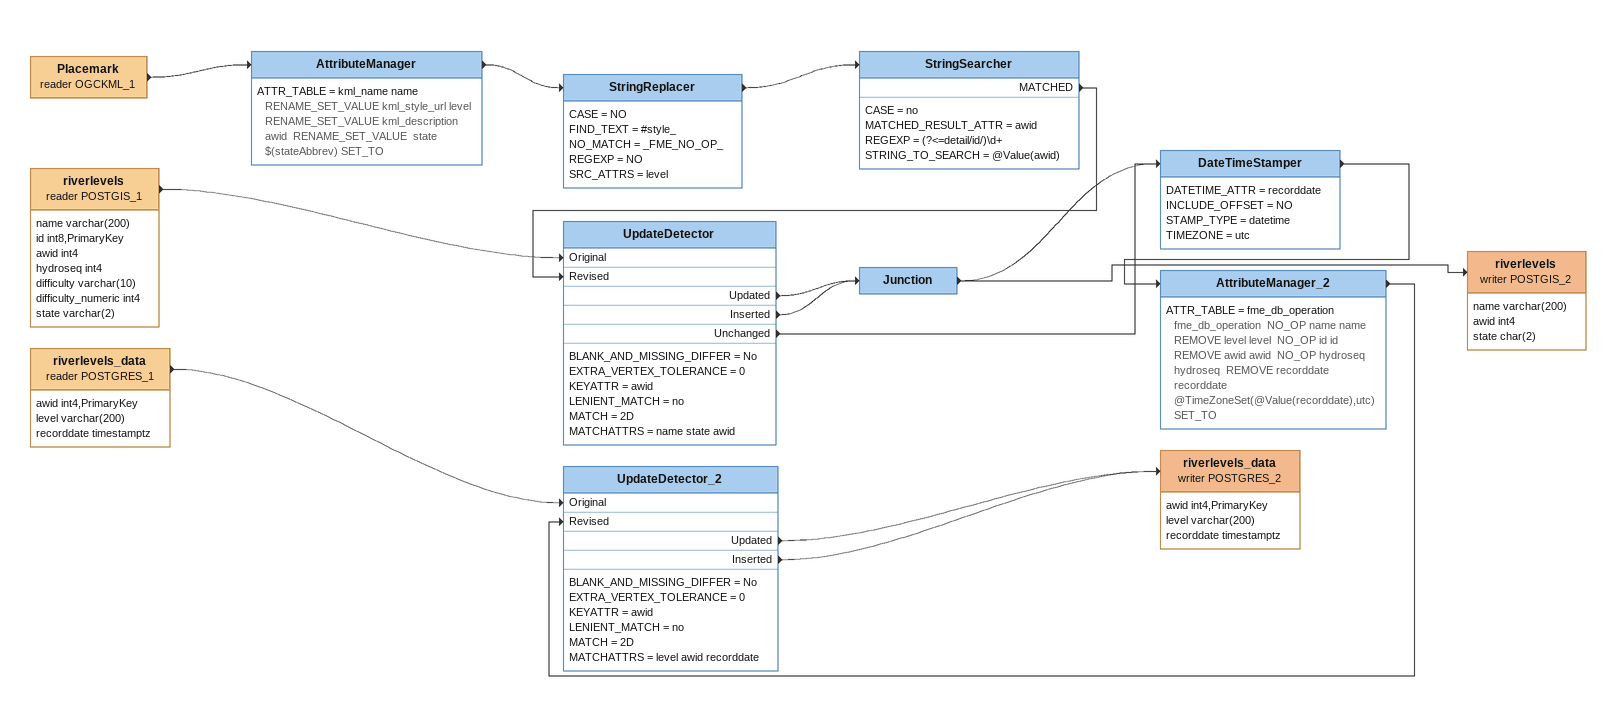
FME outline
Placemark (reader OGCKML_1)
    -> AttributeManager
AttributeManager
    ATTR_TABLE = kml_name name  RENAME_SET_VALUE kml_style_url level  RENAME_SET_VALUE kml_description awid  RENAME_SET_VALUE  state $(stateAbbrev) SET_TO
    -> StringReplacer
StringReplacer
    CASE = NO
    FIND_TEXT = #style_
    NO_MATCH = _FME_NO_OP_
    REGEXP = NO
    SRC_ATTRS = level
    -> StringSearcher
StringSearcher
    CASE = no
    MATCHED_RESULT_ATTR = awid
    REGEXP = (?<=detail/id/)\d+
    STRING_TO_SEARCH = @Value(awid)
    MATCHED -> UpdateDetector [Revised]
riverlevels (reader POSTGIS_1)
    attributes: name varchar(200), id int8,PrimaryKey, awid int4, hydroseq int4, difficulty varchar(10), difficulty_numeric int4, state varchar(2)
    -> UpdateDetector [Original]
UpdateDetector
    BLANK_AND_MISSING_DIFFER = No
    EXTRA_VERTEX_TOLERANCE = 0
    KEYATTR = awid
    LENIENT_MATCH = no
    MATCH = 2D
    MATCHATTRS = name state awid
    Updated -> Junction
    Inserted -> Junction
    Unchanged -> DateTimeStamper
Junction
    -> riverlevels (writer POSTGIS_2)
    -> DateTimeStamper
DateTimeStamper
    DATETIME_ATTR = recorddate
    INCLUDE_OFFSET = NO
    STAMP_TYPE = datetime
    TIMEZONE = utc
    -> AttributeManager_2
AttributeManager_2
    ATTR_TABLE = fme_db_operation fme_db_operation  NO_OP name name  REMOVE level level  NO_OP id id  REMOVE awid awid  NO_OP hydroseq hydroseq  REMOVE recorddate recorddate @TimeZoneSet(@Value(recorddate),utc) SET_TO
    -> UpdateDetector_2 [Revised]
riverlevels (writer POSTGIS_2)
    attributes: name varchar(200), awid int4, state char(2)
riverlevels_data (reader POSTGRES_1)
    attributes: awid int4,PrimaryKey, level varchar(200), recorddate timestamptz
    -> UpdateDetector_2 [Original]
UpdateDetector_2
    BLANK_AND_MISSING_DIFFER = No
    EXTRA_VERTEX_TOLERANCE = 0
    KEYATTR = awid
    LENIENT_MATCH = no
    MATCH = 2D
    MATCHATTRS = level awid recorddate
    Updated -> riverlevels_data (writer POSTGRES_2)
    Inserted -> riverlevels_data (writer POSTGRES_2)
riverlevels_data (writer POSTGRES_2)
    attributes: awid int4,PrimaryKey, level varchar(200), recorddate timestamptz
